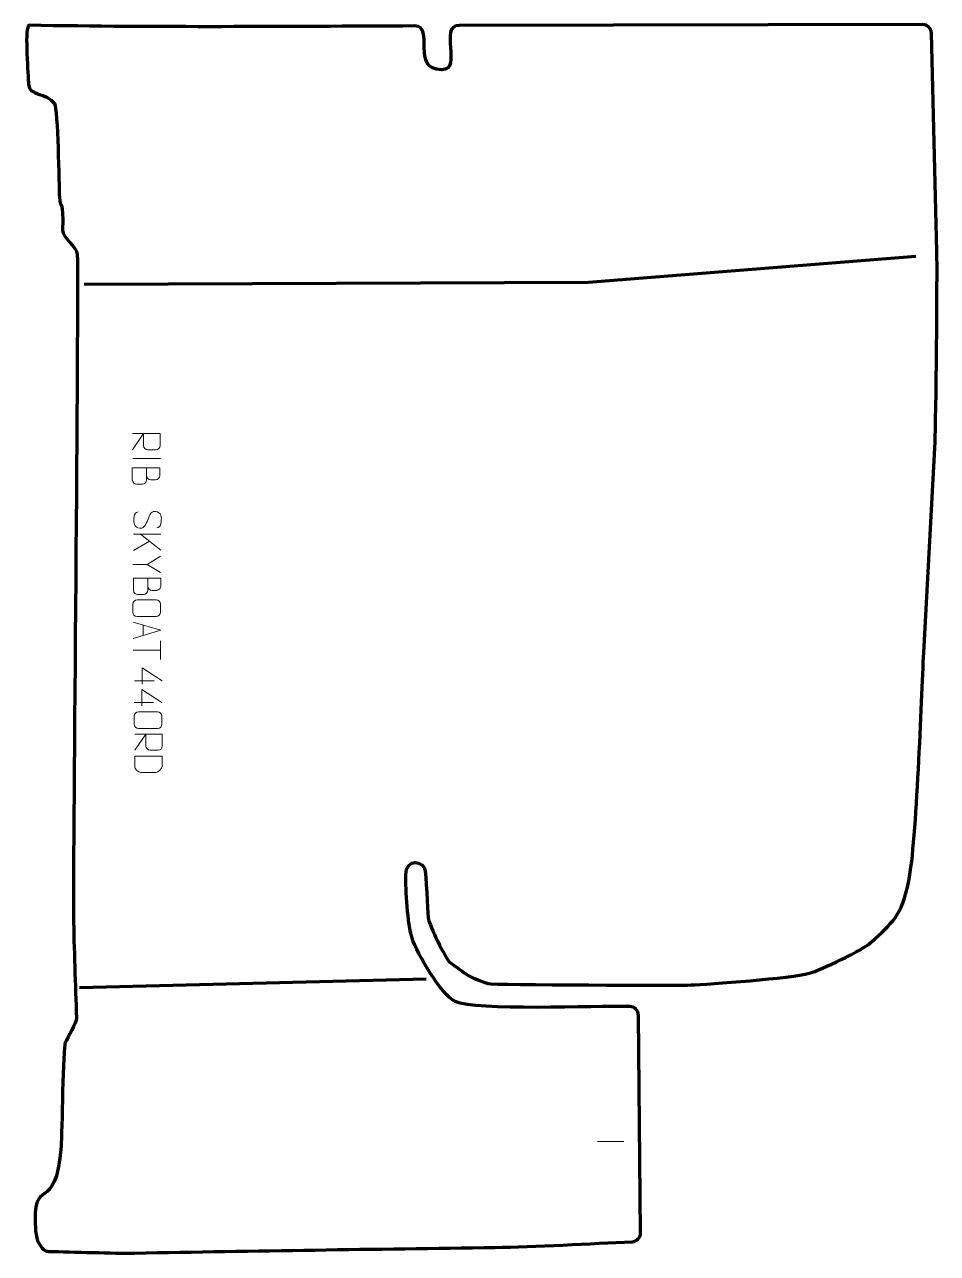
# Model space of a CAD drawing. Header units: millimetres. Extents: x -413 to 413, y -556 to 557.
import ezdxf

# ---------------------------------------------------------------- set-up
doc = ezdxf.new("R2010")
doc.units = ezdxf.units.MM
doc.header["$MEASUREMENT"] = 0
for name, color, linetype in [('layer 1', 7, 'Continuous'), ('layer 2', 7, 'Continuous'), ('layer 3', 7, 'Continuous')]:
    doc.layers.add(name, color=color, linetype=linetype)

msp = doc.modelspace()

# ---------------------------------------------------------------- linework, layer by layer
at = {"layer": 'layer 1', "color": 250, "lineweight": 9}
for points, knots in [([(-315.4191, 186.4314), (-315.4191, 186.4314), (-290.4656, 186.4314), (-290.4656, 186.4314), (-290.4656, 186.4314), (-290.4656, 182.8366), (-290.4656, 179.2411), (-290.4656, 175.6459), (-290.4656, 175.6459), (-290.5033, 173.3206), (-291.9933, 171.7633), (-294.3597, 171.7674), (-294.3597, 171.7674), (-296.3952, 171.7678), (-299.4546, 171.7678), (-301.4906, 171.7674), (-301.4906, 171.7674), (-303.3661, 171.7739), (-305.3079, 173.5862), (-305.327, 175.5957), (-305.327, 175.5957), (-305.327, 175.5957), (-305.327, 186.4314), (-305.327, 186.4314), (-305.327, 186.4314), (-305.327, 186.4314), (-315.4191, 171.7767), (-315.4191, 171.7767)], [0, 0, 0, 0, 0.125, 0.125, 0.125, 0.125, 0.25, 0.25, 0.25, 0.25, 0.375, 0.375, 0.375, 0.375, 0.5, 0.5, 0.5, 0.5, 0.625, 0.625, 0.625, 0.625, 0.75, 0.75, 0.75, 0.75, 1, 1, 1, 1]), ([(-302.5912, 155.4286), (-302.5908, 151.79), (-302.5908, 148.2029), (-302.5912, 144.5635), (-302.5912, 144.5635), (-302.6085, 142.5881), (-304.3446, 140.6645), (-306.3942, 140.6645), (-306.3942, 140.6645), (-307.5228, 140.6649), (-310.5722, 140.6649), (-311.7011, 140.6645), (-311.7011, 140.6645), (-313.559, 140.6469), (-315.5729, 142.189), (-315.556, 144.5105), (-315.556, 144.5105), (-315.5556, 148.1503), (-315.5556, 151.7897), (-315.556, 155.4286), (-315.556, 155.4286), (-307.2377, 155.4286), (-298.9199, 155.4286), (-290.6024, 155.4286), (-290.6024, 155.4286), (-290.6024, 153.0549), (-290.6024, 150.6808), (-290.6024, 148.3066), (-290.6024, 148.3066), (-290.5848, 146.6258), (-292.4953, 144.529), (-294.4577, 144.5113), (-294.4577, 144.5113), (-296.5238, 144.5117), (-296.6698, 144.5117), (-298.7363, 144.5113), (-298.7363, 144.5113), (-300.8024, 144.494), (-302.6085, 146.3485), (-302.5912, 148.3585)], [0, 0, 0, 0, 0.090909091, 0.090909091, 0.090909091, 0.090909091, 0.181818182, 0.181818182, 0.181818182, 0.181818182, 0.272727273, 0.272727273, 0.272727273, 0.272727273, 0.363636364, 0.363636364, 0.363636364, 0.363636364, 0.454545455, 0.454545455, 0.454545455, 0.454545455, 0.545454545, 0.545454545, 0.545454545, 0.545454545, 0.636363636, 0.636363636, 0.636363636, 0.636363636, 0.727272727, 0.727272727, 0.727272727, 0.727272727, 0.818181818, 0.818181818, 0.818181818, 0.818181818, 1, 1, 1, 1]), ([(-301.5912, 108.3585), (-303.2379, 104.3399), (-305.1262, 99.3104), (-310.4865, 101.1444), (-310.4865, 101.1444), (-314.7529, 102.6042), (-314.4962, 107.515), (-313.9415, 111.2411), (-313.9415, 111.2411), (-313.5317, 113.9911), (-312.3182, 115.212), (-310.206, 115.59)], [0, 0, 0, 0, 0.25, 0.25, 0.25, 0.25, 0.5, 0.5, 0.5, 0.5, 1, 1, 1, 1]), ([(-301.5911, 108.3585), (-300.1207, 112.6068), (-298.3249, 117.5149), (-292.8046, 115.5098), (-292.8046, 115.5098), (-288.6647, 114.0063), (-289.0532, 108.7927), (-289.6543, 105.1891), (-289.6543, 105.1891), (-290.1315, 102.3285), (-291.3447, 101.4638), (-293.4288, 101.1532)], [0, 0, 0, 0, 0.25, 0.25, 0.25, 0.25, 0.5, 0.5, 0.5, 0.5, 1, 1, 1, 1]), ([(-290.1805, 60.724), (-290.1805, 60.724), (-302.0792, 68.0464), (-302.0792, 68.0464), (-302.0792, 68.0464), (-302.0792, 68.0464), (-315.1341, 68.0457), (-315.1341, 68.0457)], [0, 0, 0, 0, 0.333333333, 0.333333333, 0.333333333, 0.333333333, 1, 1, 1, 1]), ([(-301.5912, 55.4286), (-301.5908, 51.79), (-301.5908, 48.2029), (-301.5912, 44.5635), (-301.5912, 44.5635), (-301.6085, 42.5881), (-303.3446, 40.6645), (-305.3942, 40.6645), (-305.3942, 40.6645), (-306.5228, 40.6649), (-309.5722, 40.6649), (-310.7011, 40.6645), (-310.7011, 40.6645), (-312.559, 40.6469), (-314.5729, 42.189), (-314.556, 44.5105), (-314.556, 44.5105), (-314.5556, 48.1503), (-314.5556, 51.7897), (-314.556, 55.4286), (-314.556, 55.4286), (-306.2377, 55.4286), (-297.9199, 55.4286), (-289.6024, 55.4286), (-289.6024, 55.4286), (-289.6024, 53.0549), (-289.6024, 50.6808), (-289.6024, 48.3066), (-289.6024, 48.3066), (-289.5848, 46.6258), (-291.4953, 44.529), (-293.4577, 44.5113), (-293.4577, 44.5113), (-295.5238, 44.5117), (-295.6698, 44.5117), (-297.7363, 44.5113), (-297.7363, 44.5113), (-299.8024, 44.494), (-301.6085, 46.3485), (-301.5912, 48.3585)], [0, 0, 0, 0, 0.090909091, 0.090909091, 0.090909091, 0.090909091, 0.181818182, 0.181818182, 0.181818182, 0.181818182, 0.272727273, 0.272727273, 0.272727273, 0.272727273, 0.363636364, 0.363636364, 0.363636364, 0.363636364, 0.454545455, 0.454545455, 0.454545455, 0.454545455, 0.545454545, 0.545454545, 0.545454545, 0.545454545, 0.636363636, 0.636363636, 0.636363636, 0.636363636, 0.727272727, 0.727272727, 0.727272727, 0.727272727, 0.818181818, 0.818181818, 0.818181818, 0.818181818, 1, 1, 1, 1]), ([(-290.0888, 31.94), (-290.0888, 29.5733), (-290.0888, 27.2062), (-290.0888, 24.8391), (-290.0888, 24.8391), (-290.0532, 22.8581), (-291.5479, 20.8316), (-293.9906, 20.8045), (-293.9906, 20.8045), (-299.7494, 20.8049), (-305.5087, 20.8049), (-311.2683, 20.8045), (-311.2683, 20.8045), (-313.5965, 20.9467), (-315.0791, 22.6535), (-315.09, 24.8391), (-315.09, 24.8391), (-315.0896, 27.2121), (-315.0896, 29.5851), (-315.09, 31.9577), (-315.09, 31.9577), (-315.1956, 33.9166), (-313.3072, 35.9235), (-311.2857, 35.9121), (-311.2857, 35.9121), (-305.5036, 35.9118), (-299.722, 35.9118), (-293.9407, 35.9121), (-293.9407, 35.9121), (-291.7981, 35.9078), (-290.0753, 34.1303), (-290.0888, 31.94)], [0, 0, 0, 0, 0.111111111, 0.111111111, 0.111111111, 0.111111111, 0.222222222, 0.222222222, 0.222222222, 0.222222222, 0.333333333, 0.333333333, 0.333333333, 0.333333333, 0.444444444, 0.444444444, 0.444444444, 0.444444444, 0.555555556, 0.555555556, 0.555555556, 0.555555556, 0.666666667, 0.666666667, 0.666666667, 0.666666667, 0.777777778, 0.777777778, 0.777777778, 0.777777778, 1, 1, 1, 1]), ([(-314.8406, 15.8287), (-314.8406, 15.8287), (-289.8871, 8.4577), (-289.8871, 8.4577), (-289.8871, 8.4577), (-289.8871, 8.4577), (-314.8406, 0.8878), (-314.8406, 0.8878)], [0, 0, 0, 0, 0.333333333, 0.333333333, 0.333333333, 0.333333333, 1, 1, 1, 1]), ([(-306.5871, -40.33), (-306.5871, -40.33), (-306.5871, -25.5083), (-306.5871, -25.5083), (-306.5871, -25.5083), (-306.5871, -25.5083), (-288.5166, -37.3859), (-288.5166, -37.3859)], [0, 0, 0, 0, 0.333333333, 0.333333333, 0.333333333, 0.333333333, 1, 1, 1, 1]), ([(-307.0282, -59.9775), (-307.0282, -59.9775), (-307.0282, -45.1558), (-307.0282, -45.1558), (-307.0282, -45.1558), (-307.0282, -45.1558), (-288.9577, -57.0334), (-288.9577, -57.0334)], [0, 0, 0, 0, 0.333333333, 0.333333333, 0.333333333, 0.333333333, 1, 1, 1, 1]), ([(-288.8237, -69.46), (-288.8237, -71.8261), (-288.8237, -74.1926), (-288.8237, -76.5591), (-288.8237, -76.5591), (-288.7881, -78.5396), (-290.2824, -80.5656), (-292.7245, -80.5927), (-292.7245, -80.5927), (-298.4819, -80.5923), (-304.2397, -80.5923), (-309.9979, -80.5927), (-309.9979, -80.5927), (-312.3255, -80.4506), (-313.8078, -78.7442), (-313.8186, -76.5591), (-313.8186, -76.5591), (-313.8182, -74.1867), (-313.8182, -71.8143), (-313.8186, -69.4423), (-313.8186, -69.4423), (-313.9242, -67.4838), (-312.0363, -65.4774), (-310.0153, -65.4888), (-310.0153, -65.4888), (-304.2347, -65.4892), (-298.4544, -65.4892), (-292.6746, -65.4888), (-292.6746, -65.4888), (-290.5326, -65.4931), (-288.8101, -67.2702), (-288.8237, -69.46)], [0, 0, 0, 0, 0.111111111, 0.111111111, 0.111111111, 0.111111111, 0.222222222, 0.222222222, 0.222222222, 0.222222222, 0.333333333, 0.333333333, 0.333333333, 0.333333333, 0.444444444, 0.444444444, 0.444444444, 0.444444444, 0.555555556, 0.555555556, 0.555555556, 0.555555556, 0.666666667, 0.666666667, 0.666666667, 0.666666667, 0.777777778, 0.777777778, 0.777777778, 0.777777778, 1, 1, 1, 1]), ([(-313.4191, -85.5686), (-313.4191, -85.5686), (-288.4656, -85.5686), (-288.4656, -85.5686), (-288.4656, -85.5686), (-288.4656, -89.1634), (-288.4656, -92.7589), (-288.4656, -96.3541), (-288.4656, -96.3541), (-288.5033, -98.6794), (-289.9933, -100.2367), (-292.3597, -100.2326), (-292.3597, -100.2326), (-294.3952, -100.2322), (-297.4546, -100.2322), (-299.4906, -100.2326), (-299.4906, -100.2326), (-301.3661, -100.2261), (-303.3079, -98.4138), (-303.327, -96.4043), (-303.327, -96.4043), (-303.327, -96.4043), (-303.327, -85.5686), (-303.327, -85.5686), (-303.327, -85.5686), (-303.327, -85.5686), (-313.4191, -100.2233), (-313.4191, -100.2233)], [0, 0, 0, 0, 0.125, 0.125, 0.125, 0.125, 0.25, 0.25, 0.25, 0.25, 0.375, 0.375, 0.375, 0.375, 0.5, 0.5, 0.5, 0.5, 0.625, 0.625, 0.625, 0.625, 0.75, 0.75, 0.75, 0.75, 1, 1, 1, 1]), ([(-313.391, -105.5083), (-313.3906, -107.8401), (-313.4146, -112.7903), (-313.4149, -115.1218), (-313.4149, -115.1218), (-313.5203, -117.0468), (-309.9787, -120.3654), (-307.9614, -120.3542), (-307.9614, -120.3542), (-302.1913, -120.3538), (-300.0216, -120.3538), (-294.2523, -120.3542), (-294.2523, -120.3542), (-292.1142, -120.3499), (-288.4541, -116.9754), (-288.4676, -114.823), (-288.4676, -114.823), (-288.4676, -112.4973), (-288.4676, -107.773), (-288.4676, -105.4469), (-288.4676, -105.4469), (-294.2145, -105.4473), (-307.6437, -105.5086), (-313.391, -105.5083)], [0, 0, 0, 0, 0.142857143, 0.142857143, 0.142857143, 0.142857143, 0.285714286, 0.285714286, 0.285714286, 0.285714286, 0.428571429, 0.428571429, 0.428571429, 0.428571429, 0.571428571, 0.571428571, 0.571428571, 0.571428571, 0.714285714, 0.714285714, 0.714285714, 0.714285714, 1, 1, 1, 1])]:
    msp.add_open_spline(points, degree=3, knots=knots, dxfattribs=at)
for points in [[(-290.0035, 163.7674), (-290.0035, 163.7674), (-314.9776, 163.7674), (-314.9776, 163.7674)], [(-289.6024, 95.3972), (-289.6024, 95.3972), (-314.556, 95.3972), (-314.556, 95.3972)], [(-314.4602, 80.6957), (-314.4602, 80.6957), (-300.1466, 89.1662), (-300.1466, 89.1662)], [(-289.6024, 81.021), (-289.6024, 81.021), (-308.2421, 95.3972), (-308.2421, 95.3972)], [(-302.0792, 68.0464), (-302.0792, 68.0464), (-290.1805, 75.3673), (-290.1805, 75.3673)], [(-305.5912, 13.1061), (-305.5912, 13.1061), (-305.5912, 3.6104), (-305.5912, 3.6104)], [(-314.8406, -9.642), (-314.8406, -9.642), (-289.8871, -9.642), (-289.8871, -9.642)], [(-289.9106, -1.1482), (-289.9106, -1.1482), (-289.9106, -18.1354), (-289.9106, -18.1354)], [(-295.826, -37.3859), (-295.826, -37.3859), (-313.4907, -37.3859), (-313.4907, -37.3859)], [(-296.2671, -57.0334), (-296.2671, -57.0334), (-313.9318, -57.0334), (-313.9318, -57.0334)], [(105.4086, -454.4493), (105.4086, -454.4493), (129.3866, -454.4493), (129.3866, -454.4493)]]:
    msp.add_open_spline(points, degree=3, dxfattribs=at)
at = {"layer": 'layer 2', "color": 242, "lineweight": 158}
msp.add_open_spline([(-397.0959, -550.9065), (-400.7948, -546.2506), (-402.468, -542.458), (-403.0795, -534.5963), (-403.0795, -534.5963), (-407.1132, -482.7417), (-384.8861, -523.5749), (-380.0209, -458.9922), (-380.0209, -458.9922), (-379.0796, -446.4969), (-378.4966, -369.4095), (-376.2468, -364.953), (-376.2468, -364.953), (-374.157, -360.8135), (-365.9866, -346.4828), (-366.097, -342.7032), (-366.097, -342.7032), (-366.9561, -313.3), (-368.4496, -279.3171), (-368.7901, -250.4765), (-368.7901, -250.4765), (-369.4252, -194.3447), (-363.989, 306.4974), (-365.418, 348.6618), (-365.418, 348.6618), (-365.6684, 355.7904), (-378.8913, 363.3494), (-378.6343, 370.7159), (-378.6343, 370.7159), (-377.6318, 399.4546), (-381.1489, 390.344), (-381.5219, 400.1224), (-381.5219, 400.1224), (-381.9377, 411.0238), (-382.9167, 480.7158), (-386.061, 485.1725), (-386.061, 485.1725), (-393.5976, 495.8547), (-409.0324, 491.9347), (-409.4324, 502.5343), (-409.4324, 502.5343), (-409.7396, 510.6764), (-413.0484, 550.6112), (-409.6866, 555.1953), (-409.6866, 555.1953), (-409.6866, 555.1953), (-409.0064, 556.1228), (-409.0064, 556.1228), (-409.0064, 556.1228), (-291.8278, 554.0198), (-177.1964, 555.0715), (-60.0653, 555.4638), (-60.0653, 555.4638), (-41.1083, 555.5274), (-64.2302, 515.693), (-35.3522, 515.8087), (-35.3522, 515.8087), (-16.796, 515.883), (-38.3133, 555.8916), (-19.8623, 555.9276), (-19.8623, 555.9276), (-19.8623, 555.9276), (399.6783, 556.7436), (399.6783, 556.7436), (399.6783, 556.7436), (404.0207, 556.7521), (407.5842, 553.2822), (407.6914, 548.9411), (407.6914, 548.9411), (407.6914, 548.9411), (412.575, 351.1568), (412.575, 351.1568), (412.575, 351.1568), (413.0419, 332.2749), (411.8012, 196.2998), (410.8759, 178.9723), (410.8759, 178.9723), (410.8759, 178.9723), (400.7248, -11.778), (400.7248, -11.778), (400.7248, -11.778), (398.5681, -53.4157), (394.4073, -183.076), (387.1782, -218.3647), (387.1782, -218.3647), (380.3585, -251.6555), (372.2558, -255.7562), (352.8212, -274.3274), (352.8212, -274.3274), (345.852, -280.987), (307.1052, -299.3305), (297.0081, -302.1847), (297.0081, -302.1847), (281.3571, -306.6088), (205.9405, -312.1621), (189.9047, -312.768), (189.9047, -312.768), (183.5303, -313.0089), (10.2245, -312.9443), (6.1425, -311.4403), (6.1425, -311.4403), (-14.648, -303.7803), (-7.8767, -306.5297), (-27.599, -292.6822), (-27.599, -292.6822), (-32.8365, -289.0048), (-46.6344, -257.7663), (-47.5858, -253.501), (-47.5858, -253.501), (-47.9681, -251.7871), (-49.1831, -223.4393), (-50.4289, -209.3893), (-50.4289, -209.3893), (-51.2064, -200.6252), (-67.9013, -197.2402), (-68.1175, -212.861), (-68.1175, -212.861), (-68.301, -226.0974), (-66.4025, -257.6208), (-62.2968, -270.4346), (-62.2968, -270.4346), (-57.9294, -284.065), (-36.1056, -321.7284), (-23.35, -327.7963), (-23.35, -327.7963), (-5.0071, -336.5221), (103.0631, -331.496), (134.7139, -332.2758), (134.7139, -332.2758), (139.0202, -332.3845), (142.4686, -335.8864), (142.5116, -340.1938), (142.5116, -340.1938), (142.5116, -340.1938), (144.4775, -537.1114), (144.4775, -537.1114), (144.4775, -537.1114), (144.5206, -541.4282), (141.1253, -545.0039), (136.812, -545.1842), (136.812, -545.1842), (100.0558, -546.7206), (47.658, -549.8907), (12.785, -550.3652), (12.785, -550.3652), (-96.1569, -551.8474), (-204.354, -553.4095), (-313.2862, -555.4406), (-313.2862, -555.4406), (-332.1083, -555.7916), (-370.1327, -554.3361), (-390.9881, -553.9288), (-390.9881, -553.9288), (-393.456, -553.8806), (-395.5605, -552.8392), (-397.0959, -550.9065)], degree=3, knots=[0, 0, 0, 0, 0.025, 0.025, 0.025, 0.025, 0.05, 0.05, 0.05, 0.05, 0.075, 0.075, 0.075, 0.075, 0.1, 0.1, 0.1, 0.1, 0.125, 0.125, 0.125, 0.125, 0.15, 0.15, 0.15, 0.15, 0.175, 0.175, 0.175, 0.175, 0.2, 0.2, 0.2, 0.2, 0.225, 0.225, 0.225, 0.225, 0.25, 0.25, 0.25, 0.25, 0.275, 0.275, 0.275, 0.275, 0.3, 0.3, 0.3, 0.3, 0.325, 0.325, 0.325, 0.325, 0.35, 0.35, 0.35, 0.35, 0.375, 0.375, 0.375, 0.375, 0.4, 0.4, 0.4, 0.4, 0.425, 0.425, 0.425, 0.425, 0.45, 0.45, 0.45, 0.45, 0.475, 0.475, 0.475, 0.475, 0.5, 0.5, 0.5, 0.5, 0.525, 0.525, 0.525, 0.525, 0.55, 0.55, 0.55, 0.55, 0.575, 0.575, 0.575, 0.575, 0.6, 0.6, 0.6, 0.6, 0.625, 0.625, 0.625, 0.625, 0.65, 0.65, 0.65, 0.65, 0.675, 0.675, 0.675, 0.675, 0.7, 0.7, 0.7, 0.7, 0.725, 0.725, 0.725, 0.725, 0.75, 0.75, 0.75, 0.75, 0.775, 0.775, 0.775, 0.775, 0.8, 0.8, 0.8, 0.8, 0.825, 0.825, 0.825, 0.825, 0.85, 0.85, 0.85, 0.85, 0.875, 0.875, 0.875, 0.875, 0.9, 0.9, 0.9, 0.9, 0.925, 0.925, 0.925, 0.925, 0.95, 0.95, 0.95, 0.95, 1, 1, 1, 1], dxfattribs=at)
at = {"layer": 'layer 3', "color": 142, "lineweight": 158}
msp.add_open_spline([(-359.0519, 321.8062), (-359.0519, 321.8062), (97.3013, 323.4998), (97.3013, 323.4998), (97.3013, 323.4998), (97.3013, 323.4998), (393.6347, 347.2065), (393.6347, 347.2065)], degree=3, knots=[0, 0, 0, 0, 0.333333333, 0.333333333, 0.333333333, 0.333333333, 1, 1, 1, 1], dxfattribs=at)
msp.add_open_spline([(-363.2858, -314.8877), (-363.2858, -314.8877), (-49.5953, -307.2674), (-49.5953, -307.2674)], degree=3, dxfattribs=at)

doc.saveas('drawing.dxf')
